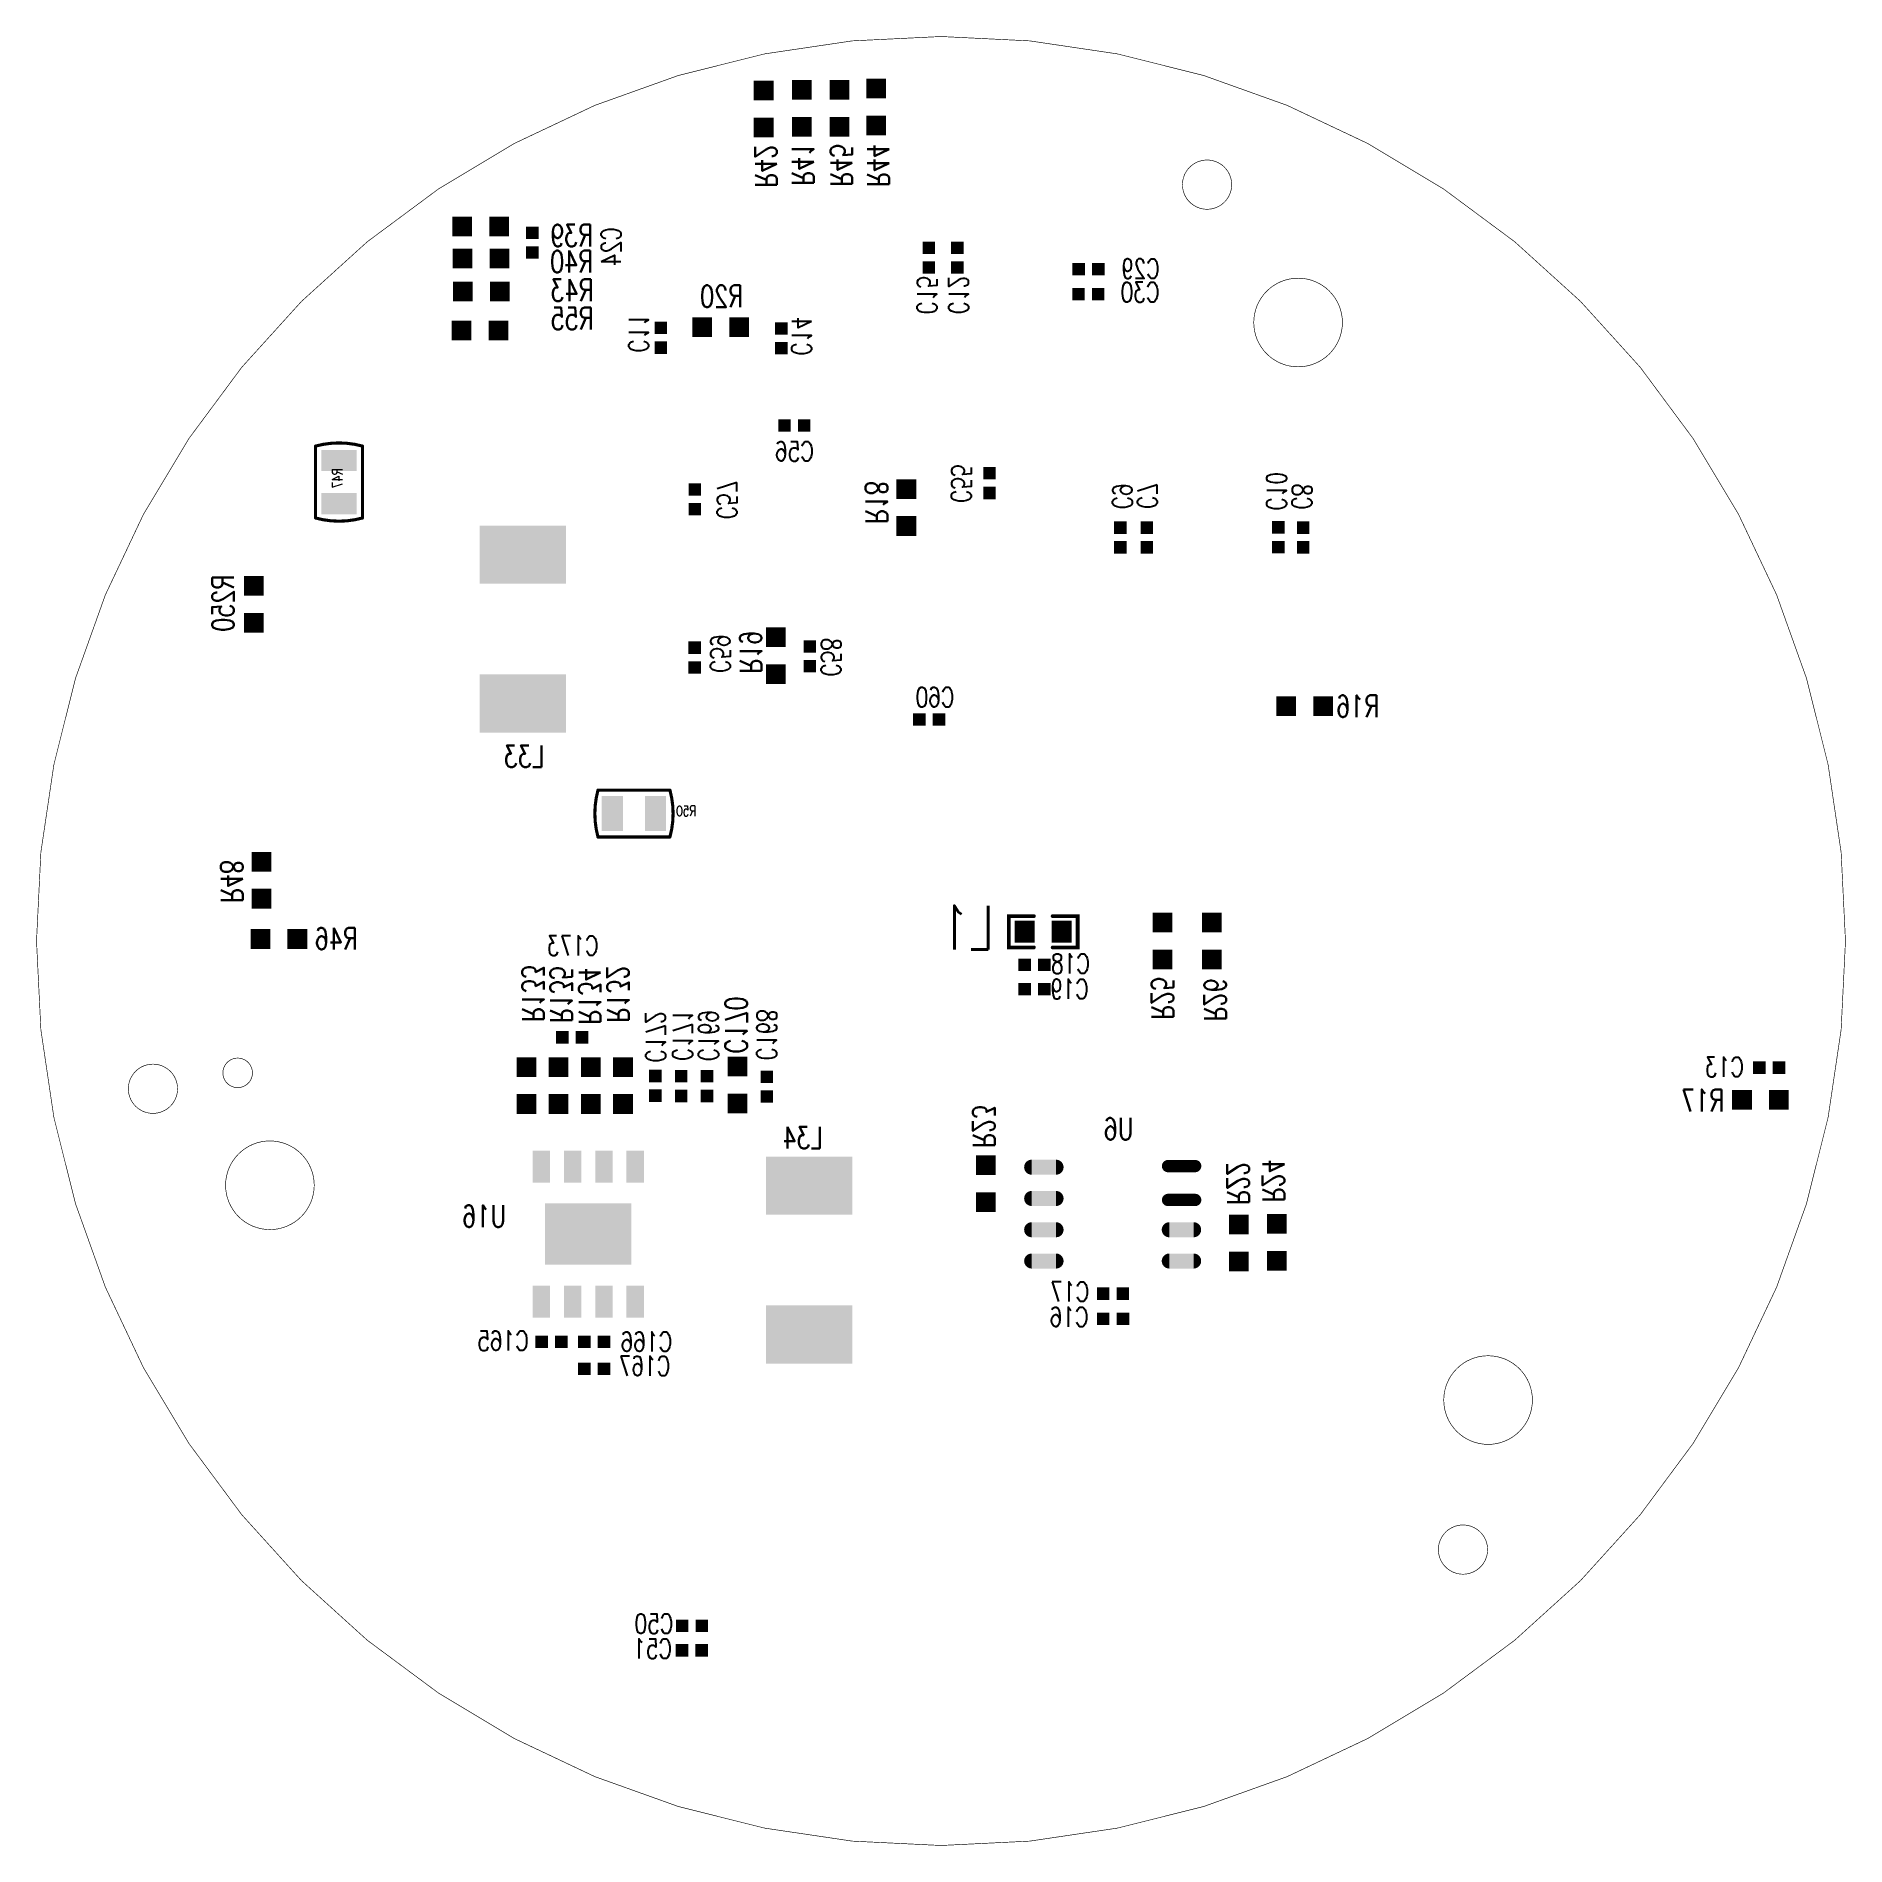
# Model space of a CAD drawing. Extents: x -36.7 to 36.7, y -36.7 to 36.7.
import ezdxf

# ---------------------------------------------------------------- set-up
doc = ezdxf.new("R2010")
doc.units = 0
for name, color, linetype in [('BOARD_CUTOUT_00', 254, 'CONTINUOUS'), ('BOARD_OUTLINE_00', 254, 'CONTINUOUS'), ('DRIL_NPLTE_THRU_02', 16, 'CONTINUOUS'), ('DRIL_PLTE_THRU_02', 16, 'CONTINUOUS'), ('PADS_BOT', 1, 'CONTINUOUS'), ('PADS_INNER', 1, 'CONTINUOUS'), ('PART_BOT_2DLINE_00', 130, 'CONTINUOUS'), ('PART_NAME_02', 130, 'CONTINUOUS'), ('PART_NAME_29', 146, 'CONTINUOUS')]:
    doc.layers.add(name, color=color, linetype=linetype)
doc.styles.add('W0$0762', font='simplex', dxfattribs={"width": 0.75})
doc.styles.add('W0$1016', font='simplex', dxfattribs={"width": 0.75})
doc.styles.add('W0$127', font='simplex', dxfattribs={"width": 0.75})
doc.styles.add('W0$254', font='simplex', dxfattribs={"width": 0.75})

# ---------------------------------------------------------------- blocks, each defined once
blk = doc.blocks.new('BOARD_177')
at = {"layer": 'BOARD_CUTOUT_00', "const_width": 0.0254}
for points in [[(9.804, 30.713, 1), (11.804, 30.713, 1)], [(12.7, 25.115, 1), (16.3, 25.115, 1)], [(-33, -6, 1), (-31, -6, 1)], [(-29.16, -5.355, 1), (-27.96, -5.355, 1)], [(-29.051, -9.919, 1), (-25.451, -9.919, 1)], [(20.415, -18.641, 1), (24.015, -18.641, 1)], [(20.196, -24.713, 1), (22.196, -24.713, 1)]]:
    blk.add_lwpolyline(points, format="xyb", close=True, dxfattribs=at)
at = {"layer": 'BOARD_OUTLINE_00', "const_width": 0.0254}
blk.add_lwpolyline([(36.728, 0, 1), (-36.728, 0, 1)], format="xyb", close=True, dxfattribs=at)
blk = doc.blocks.new('DRIL_HOLE_0')
blk.add_lwpolyline([(0, 0, 1), (0, 0, 1)], format="xyb", close=True)
blk = doc.blocks.new('PAD_1')
blk.add_lwpolyline([(0, 0, 1), (0, 0, 1)], format="xyb", close=True)
blk = doc.blocks.new('PAD_2')
at = {"const_width": 0.8}
blk.add_lwpolyline([(-0.4, 0), (0.4, 0)], dxfattribs=at)
blk = doc.blocks.new('STK_BOT_7')
at = {"layer": 'DRIL_PLTE_THRU_02'}
blk.add_blockref('DRIL_HOLE_0', (0, 0), dxfattribs=at)
at = {"layer": 'PADS_BOT'}
blk.add_blockref('PAD_2', (0, 0), dxfattribs=at)
at = {"layer": 'PADS_INNER'}
blk.add_blockref('PAD_1', (0, 0), dxfattribs=at)
blk = doc.blocks.new('SYM_BOT_17')
for p in [(-0.75, 0), (0.75, 0)]:
    blk.add_blockref('STK_BOT_7', p)
blk = doc.blocks.new('PART_BOT_0')
blk.add_blockref('SYM_BOT_17', (0, 0))
at = {"layer": 'PART_NAME_02', "style": 'W0$127', "width": 0.75}
blk.add_text('R39', height=0.889, dxfattribs=at).set_placement((-4.56, -0.807))
blk = doc.blocks.new('PAD_3')
at = {"const_width": 0.508}
blk.add_lwpolyline([(-0.254, 0), (0.254, 0)], dxfattribs=at)
blk = doc.blocks.new('STK_BOT_6')
at = {"layer": 'DRIL_PLTE_THRU_02'}
blk.add_blockref('DRIL_HOLE_0', (0, 0), dxfattribs=at)
at = {"layer": 'PADS_BOT'}
blk.add_blockref('PAD_3', (0, 0), dxfattribs=at)
at = {"layer": 'PADS_INNER'}
blk.add_blockref('PAD_1', (0, 0), dxfattribs=at)
blk = doc.blocks.new('SYM_BOT_2')
for p in [(-0.4, 0), (0.4, 0)]:
    blk.add_blockref('STK_BOT_6', p)
blk = doc.blocks.new('PART_BOT_1')
blk.add_blockref('SYM_BOT_2', (0, 0))
at = {"layer": 'PART_NAME_02', "style": 'W0$1016', "width": 0.75}
blk.add_text('C24', height=0.8001, dxfattribs=at).set_placement((-0.619, -3.602))
blk = doc.blocks.new('PART_BOT_2')
blk.add_blockref('SYM_BOT_17', (0, 0))
at = {"layer": 'PART_NAME_02', "style": 'W0$127', "width": 0.75}
blk.add_text('R43', height=0.889, dxfattribs=at).set_placement((-4.56, -0.39))
blk = doc.blocks.new('PART_BOT_3')
blk.add_blockref('SYM_BOT_17', (0, 0))
at = {"layer": 'PART_NAME_02', "style": 'W0$127', "width": 0.75}
blk.add_text('R40', height=0.889, dxfattribs=at).set_placement((-4.549, -0.567))
blk = doc.blocks.new('PART_BOT_4')
blk.add_blockref('SYM_BOT_17', (0, 0))
at = {"layer": 'PART_NAME_02', "style": 'W0$127', "width": 0.75}
blk.add_text('R55', height=0.889, dxfattribs=at).set_placement((-4.608, 0.043))
blk = doc.blocks.new('PART_BOT_5')
blk.add_blockref('SYM_BOT_2', (0, 0))
at = {"layer": 'PART_NAME_02', "style": 'W0$1016', "width": 0.75}
blk.add_text('C10', height=0.8001, rotation=180, dxfattribs=at).set_placement((-1.081, 0.473))
blk = doc.blocks.new('PART_BOT_6')
blk.add_blockref('SYM_BOT_2', (0, 0))
at = {"layer": 'PART_NAME_02', "style": 'W0$1016', "width": 0.75}
blk.add_text('C11', height=0.8001, dxfattribs=at).set_placement((-0.607, -1.302))
blk = doc.blocks.new('PART_BOT_7')
blk.add_blockref('SYM_BOT_2', (0, 0))
at = {"layer": 'PART_NAME_02', "style": 'W0$1016', "width": 0.75}
blk.add_text('C12', height=0.8001, rotation=180, dxfattribs=at).set_placement((2.306, 0.344))
blk = doc.blocks.new('PART_BOT_8')
blk.add_blockref('SYM_BOT_2', (0, 0))
at = {"layer": 'PART_NAME_02', "style": 'W0$1016', "width": 0.75}
blk.add_text('C13', height=0.8001, dxfattribs=at).set_placement((1.029, -0.366))
blk = doc.blocks.new('PART_BOT_9')
blk.add_blockref('SYM_BOT_2', (0, 0))
at = {"layer": 'PART_NAME_02', "style": 'W0$1016', "width": 0.75}
blk.add_text('C14', height=0.8001, dxfattribs=at).set_placement((-0.701, 0.42))
blk = doc.blocks.new('PART_BOT_10')
blk.add_blockref('SYM_BOT_2', (0, 0))
at = {"layer": 'PART_NAME_02', "style": 'W0$1016', "width": 0.75}
blk.add_text('C15', height=0.8001, rotation=180, dxfattribs=at).set_placement((2.31, 0.477))
blk = doc.blocks.new('PART_BOT_15')
blk.add_blockref('SYM_BOT_2', (0, 0))
at = {"layer": 'PART_NAME_02', "style": 'W0$1016', "width": 0.75}
blk.add_text('C16', height=0.8001, dxfattribs=at).set_placement((1.002, -0.323))
blk = doc.blocks.new('PART_BOT_20')
blk.add_blockref('SYM_BOT_2', (0, 0))
at = {"layer": 'PART_NAME_02', "style": 'W0$1016', "width": 0.75}
blk.add_text('C165', height=0.8001, dxfattribs=at).set_placement((0.933, -0.355))
blk = doc.blocks.new('PART_BOT_21')
blk.add_blockref('SYM_BOT_2', (0, 0))
at = {"layer": 'PART_NAME_02', "style": 'W0$1016', "width": 0.75}
blk.add_text('C166', height=0.8001, dxfattribs=at).set_placement((-3.163, -0.395))
blk = doc.blocks.new('PART_BOT_22')
blk.add_blockref('SYM_BOT_2', (0, 0))
at = {"layer": 'PART_NAME_02', "style": 'W0$1016', "width": 0.75}
blk.add_text('C167', height=0.8001, dxfattribs=at).set_placement((-3.083, -0.281))
blk = doc.blocks.new('PART_BOT_23')
blk.add_blockref('SYM_BOT_2', (0, 0))
at = {"layer": 'PART_NAME_02', "style": 'W0$1016', "width": 0.75}
blk.add_text('C168', height=0.8001, dxfattribs=at).set_placement((1.062, -0.406))
blk = doc.blocks.new('PART_BOT_24')
blk.add_blockref('SYM_BOT_2', (0, 0))
at = {"layer": 'PART_NAME_02', "style": 'W0$1016', "width": 0.75}
blk.add_text('C169', height=0.8001, dxfattribs=at).set_placement((1.002, -0.336))
blk = doc.blocks.new('PART_BOT_25')
blk.add_blockref('SYM_BOT_2', (0, 0))
at = {"layer": 'PART_NAME_02', "style": 'W0$1016', "width": 0.75}
blk.add_text('C17', height=0.8001, dxfattribs=at).set_placement((0.971576, -0.317008))
blk = doc.blocks.new('SYM_BOT_3')
for p in [(-0.75, 0), (0.75, 0)]:
    blk.add_blockref('STK_BOT_7', p)
blk = doc.blocks.new('PART_BOT_26')
blk.add_blockref('SYM_BOT_3', (0, 0))
at = {"layer": 'PART_NAME_02', "style": 'W0$127', "width": 0.75}
blk.add_text('C170', height=0.889, dxfattribs=at).set_placement((1.28, -0.498))
blk = doc.blocks.new('PART_BOT_27')
blk.add_blockref('SYM_BOT_2', (0, 0))
at = {"layer": 'PART_NAME_02', "style": 'W0$1016', "width": 0.75}
blk.add_text('C171', height=0.8001, dxfattribs=at).set_placement((1.014, -0.346))
blk = doc.blocks.new('PART_BOT_28')
blk.add_blockref('SYM_BOT_2', (0, 0))
at = {"layer": 'PART_NAME_02', "style": 'W0$1016', "width": 0.75}
blk.add_text('C172', height=0.8001, dxfattribs=at).set_placement((0.945, -0.38))
blk = doc.blocks.new('PART_BOT_29')
blk.add_blockref('SYM_BOT_2', (0, 0))
at = {"layer": 'PART_NAME_02', "style": 'W0$1016', "width": 0.75}
blk.add_text('C173', height=0.8001, dxfattribs=at).set_placement((-1.067, 3.326))
blk = doc.blocks.new('PART_BOT_30')
blk.add_blockref('SYM_BOT_2', (0, 0))
at = {"layer": 'PART_NAME_02', "style": 'W0$1016', "width": 0.75}
blk.add_text('C18', height=0.8001, rotation=180, dxfattribs=at).set_placement((2.24, 0.353))
blk = doc.blocks.new('PART_BOT_31')
blk.add_blockref('SYM_BOT_2', (0, 0))
at = {"layer": 'PART_NAME_02', "style": 'W0$1016', "width": 0.75}
blk.add_text('C19', height=0.8001, rotation=180, dxfattribs=at).set_placement((2.192, 0.398))
blk = doc.blocks.new('PART_BOT_36')
blk.add_blockref('SYM_BOT_2', (0, 0))
at = {"layer": 'PART_NAME_02', "style": 'W0$1016', "width": 0.75}
blk.add_text('C29', height=0.8001, dxfattribs=at).set_placement((-2.886, -0.38))
blk = doc.blocks.new('PART_BOT_37')
blk.add_blockref('SYM_BOT_2', (0, 0))
at = {"layer": 'PART_NAME_02', "style": 'W0$1016', "width": 0.75}
blk.add_text('C30', height=0.8001, dxfattribs=at).set_placement((-2.877, -0.319))
blk = doc.blocks.new('PART_BOT_44')
blk.add_blockref('SYM_BOT_2', (0, 0))
at = {"layer": 'PART_NAME_02', "style": 'W0$1016', "width": 0.75}
blk.add_text('C50', height=0.8001, dxfattribs=at).set_placement((0.764, -0.312))
blk = doc.blocks.new('PART_BOT_45')
blk.add_blockref('SYM_BOT_2', (0, 0))
at = {"layer": 'PART_NAME_02', "style": 'W0$1016', "width": 0.75}
blk.add_text('C51', height=0.8001, dxfattribs=at).set_placement((0.815, -0.337))
blk = doc.blocks.new('PART_BOT_46')
blk.add_blockref('SYM_BOT_2', (0, 0))
at = {"layer": 'PART_NAME_02', "style": 'W0$1016', "width": 0.75}
blk.add_text('C55', height=0.8001, rotation=180, dxfattribs=at).set_placement((0.807, 1.552))
blk = doc.blocks.new('PART_BOT_47')
blk.add_blockref('SYM_BOT_2', (0, 0))
at = {"layer": 'PART_NAME_02', "style": 'W0$1016', "width": 0.75}
blk.add_text('C56', height=0.8001, rotation=180, dxfattribs=at).set_placement((0.787, 1.446))
blk = doc.blocks.new('PART_BOT_48')
blk.add_blockref('SYM_BOT_2', (0, 0))
at = {"layer": 'PART_NAME_02', "style": 'W0$1016', "width": 0.75}
blk.add_text('C57', height=0.8001, dxfattribs=at).set_placement((-0.808, 0.906))
blk = doc.blocks.new('PART_BOT_49')
blk.add_blockref('SYM_BOT_2', (0, 0))
at = {"layer": 'PART_NAME_02', "style": 'W0$1016', "width": 0.75}
blk.add_text('C58', height=0.8001, dxfattribs=at).set_placement((-0.823, 0.458))
blk = doc.blocks.new('PART_BOT_50')
blk.add_blockref('SYM_BOT_2', (0, 0))
at = {"layer": 'PART_NAME_02', "style": 'W0$1016', "width": 0.75}
blk.add_text('C59', height=0.8001, dxfattribs=at).set_placement((-0.628, 0.64))
blk = doc.blocks.new('PART_BOT_51')
blk.add_blockref('SYM_BOT_2', (0, 0))
at = {"layer": 'PART_NAME_02', "style": 'W0$1016', "width": 0.75}
blk.add_text('C60', height=0.8001, dxfattribs=at).set_placement((-1.016, 0.508))
blk = doc.blocks.new('PART_BOT_52')
blk.add_blockref('SYM_BOT_2', (0, 0))
at = {"layer": 'PART_NAME_02', "style": 'W0$1016', "width": 0.75}
blk.add_text('C7', height=0.8001, rotation=180, dxfattribs=at).set_placement((-1.161, 0.376))
blk = doc.blocks.new('PART_BOT_53')
blk.add_blockref('SYM_BOT_2', (0, 0))
at = {"layer": 'PART_NAME_02', "style": 'W0$1016', "width": 0.75}
blk.add_text('C8', height=0.8001, rotation=180, dxfattribs=at).set_placement((-1.131, 0.45))
blk = doc.blocks.new('PART_BOT_54')
blk.add_blockref('SYM_BOT_2', (0, 0))
at = {"layer": 'PART_NAME_02', "style": 'W0$1016', "width": 0.75}
blk.add_text('C9', height=0.8001, rotation=180, dxfattribs=at).set_placement((-1.144, 0.316))
blk = doc.blocks.new('SMOOTH_0$1524')
at = {"const_width": 0.0762}
blk.add_lwpolyline([(-0.0381, 0, 1), (0.0381, 0, 1)], format="xyb", close=True, dxfattribs=at)
blk = doc.blocks.new('PART_BODY_BOT_187')
at = {"layer": 'PART_BOT_2DLINE_00', "const_width": 0.152}
for points in [[(-0.381, 0.635), (-1.397, 0.635), (-1.397, -0.635), (-0.381, -0.635)], [(0.381, -0.635), (1.397, -0.635), (1.397, 0.635), (0.381, 0.635)]]:
    blk.add_lwpolyline(points, dxfattribs=at)
at = {"layer": 'PART_BOT_2DLINE_00'}
for p in [(-1.397, 0.635), (-0.381, 0.635), (0.381, 0.635), (1.397, 0.635), (-1.397, -0.635), (-0.381, -0.635), (0.381, -0.635), (1.397, -0.635)]:
    blk.add_blockref('SMOOTH_0$1524', p, dxfattribs=at)
blk = doc.blocks.new('PAD_4')
at = {"const_width": 0.8128}
blk.add_lwpolyline([(-0.4445, 0), (0.4445, 0)], dxfattribs=at)
blk = doc.blocks.new('STK_BOT_18')
at = {"layer": 'DRIL_PLTE_THRU_02'}
blk.add_blockref('DRIL_HOLE_0', (0, 0), dxfattribs=at)
at = {"layer": 'PADS_BOT', "rotation": 90}
blk.add_blockref('PAD_4', (0, 0), dxfattribs=at)
at = {"layer": 'PADS_INNER'}
blk.add_blockref('PAD_1', (0, 0), dxfattribs=at)
blk = doc.blocks.new('SYM_BOT_11')
for name, p in [('STK_BOT_18', (-0.750062, 0)), ('STK_BOT_18', (0.750062, 0)), ('PART_BODY_BOT_187', (0, 0))]:
    blk.add_blockref(name, p)
blk = doc.blocks.new('PART_BOT_68')
blk.add_blockref('SYM_BOT_11', (0, 0))
at = {"layer": 'PART_NAME_02', "style": 'W0$254', "width": 0.75}
blk.add_text('L1', height=1.778, dxfattribs=at).set_placement((2.00814, -0.722028))
blk = doc.blocks.new('PAD_6')
at = {"const_width": 2.3622}
blk.add_lwpolyline([(-1.7526, 0), (1.7526, 0)], dxfattribs=at)
blk = doc.blocks.new('STK_BOT_19')
at = {"layer": 'DRIL_PLTE_THRU_02'}
blk.add_blockref('DRIL_HOLE_0', (0, 0), dxfattribs=at)
at = {"layer": 'PADS_BOT'}
blk.add_blockref('PAD_6', (0, 0), dxfattribs=at)
at = {"layer": 'PADS_INNER'}
blk.add_blockref('PAD_1', (0, 0), dxfattribs=at)
blk = doc.blocks.new('SYM_BOT_13')
for p in [(0, 3.0226), (0, -3.0226)]:
    blk.add_blockref('STK_BOT_19', p)
blk = doc.blocks.new('PART_BOT_69')
blk.add_blockref('SYM_BOT_13', (0, 0))
at = {"layer": 'PART_NAME_29', "style": 'W0$127', "width": 0.75}
blk.add_text('L33', height=0.889, dxfattribs=at).set_placement((-0.87, -5.614))
blk = doc.blocks.new('PART_BOT_70')
blk.add_blockref('SYM_BOT_13', (0, 0))
at = {"layer": 'PART_NAME_29', "style": 'W0$127', "width": 0.75}
blk.add_text('L34', height=0.889, dxfattribs=at).set_placement((-0.557, 4.527))
blk = doc.blocks.new('PART_BOT_83')
blk.add_blockref('SYM_BOT_17', (0, 0))
at = {"layer": 'PART_NAME_02', "style": 'W0$127', "width": 0.75}
blk.add_text('R132', height=0.889, rotation=180, dxfattribs=at).set_placement((-2.557, 0.65))
blk = doc.blocks.new('PART_BOT_84')
blk.add_blockref('SYM_BOT_17', (0, 0))
at = {"layer": 'PART_NAME_02', "style": 'W0$127', "width": 0.75}
blk.add_text('R133', height=0.889, rotation=180, dxfattribs=at).set_placement((-2.58, 0.176))
blk = doc.blocks.new('PART_BOT_85')
blk.add_blockref('SYM_BOT_17', (0, 0))
at = {"layer": 'PART_NAME_02', "style": 'W0$127', "width": 0.75}
blk.add_text('R134', height=0.889, dxfattribs=at).set_placement((2.472, -0.49))
blk = doc.blocks.new('PART_BOT_86')
blk.add_blockref('SYM_BOT_17', (0, 0))
at = {"layer": 'PART_NAME_02', "style": 'W0$127', "width": 0.75}
blk.add_text('R135', height=0.889, dxfattribs=at).set_placement((2.534, -0.341))
blk = doc.blocks.new('PART_BOT_89')
blk.add_blockref('SYM_BOT_17', (0, 0))
at = {"layer": 'PART_NAME_02', "style": 'W0$127', "width": 0.75}
blk.add_text('R16', height=0.889, rotation=180, dxfattribs=at).set_placement((3.022, 0.443))
blk = doc.blocks.new('PART_BOT_90')
blk.add_blockref('SYM_BOT_17', (0, 0))
at = {"layer": 'PART_NAME_02', "style": 'W0$127', "width": 0.75}
blk.add_text('R17', height=0.889, dxfattribs=at).set_placement((1.472, -0.472))
blk = doc.blocks.new('PART_BOT_91')
blk.add_blockref('SYM_BOT_17', (0, 0))
at = {"layer": 'PART_NAME_02', "style": 'W0$127', "width": 0.75}
blk.add_text('R18', height=0.889, rotation=180, dxfattribs=at).set_placement((0.667, 1.657))
blk = doc.blocks.new('PART_BOT_92')
blk.add_blockref('SYM_BOT_17', (0, 0))
at = {"layer": 'PART_NAME_02', "style": 'W0$127', "width": 0.75}
blk.add_text('R19', height=0.889, rotation=180, dxfattribs=at).set_placement((0.727, 1.47))
blk = doc.blocks.new('PART_BOT_93')
blk.add_blockref('SYM_BOT_17', (0, 0))
at = {"layer": 'PART_NAME_02', "style": 'W0$127', "width": 0.75}
blk.add_text('R20', height=0.889, dxfattribs=at).set_placement((-0.911, 0.814))
blk = doc.blocks.new('PART_BOT_94')
blk.add_blockref('SYM_BOT_17', (0, 0))
at = {"layer": 'PART_NAME_02', "style": 'W0$127', "width": 0.75}
blk.add_text('R22', height=0.889, dxfattribs=at).set_placement((1.547, -0.47))
blk = doc.blocks.new('PART_BOT_95')
blk.add_blockref('SYM_BOT_17', (0, 0))
at = {"layer": 'PART_NAME_02', "style": 'W0$127', "width": 0.75}
blk.add_text('R23', height=0.889, rotation=180, dxfattribs=at).set_placement((-1.450898, 0.525716))
blk = doc.blocks.new('PART_BOT_96')
blk.add_blockref('SYM_BOT_17', (0, 0))
at = {"layer": 'PART_NAME_02', "style": 'W0$127', "width": 0.75}
blk.add_text('R24', height=0.889, rotation=180, dxfattribs=at).set_placement((-1.623, 0.577))
blk = doc.blocks.new('PART_BOT_97')
blk.add_blockref('SYM_BOT_17', (0, 0))
at = {"layer": 'PART_NAME_02', "style": 'W0$127', "width": 0.75}
blk.add_text('R25', height=0.889, dxfattribs=at).set_placement((-3.2, -0.45))
blk = doc.blocks.new('PART_BOT_98')
blk.add_blockref('SYM_BOT_17', (0, 0))
at = {"layer": 'PART_NAME_02', "style": 'W0$127', "width": 0.75}
blk.add_text('R250', height=0.889, dxfattribs=at).set_placement((-1.2, 0.8))
blk = doc.blocks.new('PART_BOT_99')
blk.add_blockref('SYM_BOT_17', (0, 0))
at = {"layer": 'PART_NAME_02', "style": 'W0$127', "width": 0.75}
blk.add_text('R26', height=0.889, dxfattribs=at).set_placement((-3.266, -0.312))
blk = doc.blocks.new('PART_BOT_100')
blk.add_blockref('SYM_BOT_17', (0, 0))
at = {"layer": 'PART_NAME_02', "style": 'W0$127', "width": 0.75}
blk.add_text('R41', height=0.889, rotation=180, dxfattribs=at).set_placement((3.145, 0.404))
blk = doc.blocks.new('PART_BOT_101')
blk.add_blockref('SYM_BOT_17', (0, 0))
at = {"layer": 'PART_NAME_02', "style": 'W0$127', "width": 0.75}
blk.add_text('R42', height=0.889, rotation=180, dxfattribs=at).set_placement((3.2, 0.352))
blk = doc.blocks.new('PART_BOT_102')
blk.add_blockref('SYM_BOT_17', (0, 0))
at = {"layer": 'PART_NAME_02', "style": 'W0$127', "width": 0.75}
blk.add_text('R44', height=0.889, rotation=180, dxfattribs=at).set_placement((3.249546, 0.362216))
blk = doc.blocks.new('PART_BOT_103')
blk.add_blockref('SYM_BOT_17', (0, 0))
at = {"layer": 'PART_NAME_02', "style": 'W0$127', "width": 0.75}
blk.add_text('R45', height=0.889, rotation=180, dxfattribs=at).set_placement((3.187, 0.378))
blk = doc.blocks.new('PART_BOT_104')
blk.add_blockref('SYM_BOT_17', (0, 0))
at = {"layer": 'PART_NAME_02', "style": 'W0$127', "width": 0.75}
blk.add_text('R46', height=0.889, rotation=180, dxfattribs=at).set_placement((3.206, 0.433))
blk = doc.blocks.new('SMOOTH_0$127')
at = {"const_width": 0.0635}
blk.add_lwpolyline([(-0.03175, 0, 1), (0.03175, 0, 1)], format="xyb", close=True, dxfattribs=at)
blk = doc.blocks.new('PART_BODY_BOT_199')
at = {"layer": 'PART_BOT_2DLINE_00', "const_width": 0.127}
blk.add_lwpolyline([(-1.4605, 0.9525), (1.4605, 0.9525, -0.1356496), (1.4605, -0.9525), (-1.4605, -0.9525, -0.1334285)], format="xyb", close=True, dxfattribs=at)
at = {"layer": 'PART_BOT_2DLINE_00'}
for p in [(-1.4605, 0.9525), (1.4605, 0.9525), (-1.4605, -0.9525), (1.4605, -0.9525)]:
    blk.add_blockref('SMOOTH_0$127', p, dxfattribs=at)
blk = doc.blocks.new('PAD_7')
at = {"const_width": 0.8636}
blk.add_lwpolyline([(-0.7112, 0), (0.7112, 0)], dxfattribs=at)
blk = doc.blocks.new('STK_BOT_27')
at = {"layer": 'DRIL_NPLTE_THRU_02'}
blk.add_blockref('DRIL_HOLE_0', (0, 0), dxfattribs=at)
at = {"layer": 'PADS_BOT', "rotation": 90}
blk.add_blockref('PAD_7', (0, 0), dxfattribs=at)
at = {"layer": 'PADS_INNER'}
blk.add_blockref('PAD_1', (0, 0), dxfattribs=at)
blk = doc.blocks.new('SYM_BOT_23')
for name, p in [('PART_BODY_BOT_199', (0, 0)), ('STK_BOT_27', (-0.875, 0)), ('STK_BOT_27', (0.875, 0))]:
    blk.add_blockref(name, p)
blk = doc.blocks.new('PART_BOT_105')
blk.add_blockref('SYM_BOT_23', (0, 0))
at = {"layer": 'PART_NAME_02', "style": 'W0$0762', "width": 0.75}
blk.add_text('R47', height=0.40894, dxfattribs=at).set_placement((-0.555856, -0.135096))
blk = doc.blocks.new('PART_BOT_106')
blk.add_blockref('SYM_BOT_17', (0, 0))
at = {"layer": 'PART_NAME_02', "style": 'W0$127', "width": 0.75}
blk.add_text('R48', height=0.889, dxfattribs=at).set_placement((-0.92, -1.658))
blk = doc.blocks.new('PART_BOT_107')
blk.add_blockref('SYM_BOT_23', (0, 0))
at = {"layer": 'PART_NAME_02', "style": 'W0$0762', "width": 0.75}
blk.add_text('R50', height=0.4089, rotation=180, dxfattribs=at).set_placement((2.519, 0.1))
blk = doc.blocks.new('PAD_9')
at = {"const_width": 0.7112}
blk.add_lwpolyline([(-0.6477, 0), (0.6477, 0)], dxfattribs=at)
blk = doc.blocks.new('STK_BOT_30')
at = {"layer": 'DRIL_PLTE_THRU_02'}
blk.add_blockref('DRIL_HOLE_0', (0, 0), dxfattribs=at)
at = {"layer": 'PADS_BOT', "rotation": 90}
blk.add_blockref('PAD_9', (0, 0), dxfattribs=at)
at = {"layer": 'PADS_INNER'}
blk.add_blockref('PAD_1', (0, 0), dxfattribs=at)
blk = doc.blocks.new('PAD_11')
at = {"const_width": 2.4892}
blk.add_lwpolyline([(-1.7526, 0), (1.7526, 0)], dxfattribs=at)
blk = doc.blocks.new('STK_BOT_31')
at = {"layer": 'DRIL_PLTE_THRU_02'}
blk.add_blockref('DRIL_HOLE_0', (0, 0), dxfattribs=at)
at = {"layer": 'PADS_BOT'}
blk.add_blockref('PAD_11', (0, 0), dxfattribs=at)
at = {"layer": 'PADS_INNER'}
blk.add_blockref('PAD_1', (0, 0), dxfattribs=at)
blk = doc.blocks.new('SYM_BOT_26')
for name, p in [('STK_BOT_30', (-1.905, 2.7432)), ('STK_BOT_30', (-0.635, 2.7432)), ('STK_BOT_30', (0.635, 2.7432)), ('STK_BOT_30', (1.905, 2.7432)), ('STK_BOT_31', (0, 0)), ('STK_BOT_30', (-1.905, -2.7432)), ('STK_BOT_30', (-0.635, -2.7432)), ('STK_BOT_30', (0.635, -2.7432)), ('STK_BOT_30', (1.905, -2.7432))]:
    blk.add_blockref(name, p)
blk = doc.blocks.new('PART_BOT_111')
blk.add_blockref('SYM_BOT_26', (0, 0))
at = {"layer": 'PART_NAME_29', "style": 'W0$127', "width": 0.75}
blk.add_text('U16', height=0.889, dxfattribs=at).set_placement((3.342, 0.284))
blk = doc.blocks.new('PAD_12')
at = {"const_width": 0.25}
blk.add_lwpolyline([(-0.55, -0.125), (0.55, -0.125, 1), (0.55, 0.125), (-0.55, 0.125, 1)], format="xyb", close=True, dxfattribs=at)
blk = doc.blocks.new('STK_BOT_35')
at = {"layer": 'DRIL_PLTE_THRU_02'}
blk.add_blockref('DRIL_HOLE_0', (0, 0), dxfattribs=at)
at = {"layer": 'PADS_BOT'}
blk.add_blockref('PAD_12', (0, 0), dxfattribs=at)
at = {"layer": 'PADS_INNER'}
blk.add_blockref('PAD_1', (0, 0), dxfattribs=at)
blk = doc.blocks.new('PAD_13')
at = {"const_width": 0.3048}
blk.add_lwpolyline([(-0.495198, -0.1524), (0.495198, -0.1524, 1), (0.495198, 0.1524), (-0.495198, 0.1524, 1)], format="xyb", close=True, dxfattribs=at)
blk = doc.blocks.new('STK_BOT_36')
at = {"layer": 'DRIL_PLTE_THRU_02'}
blk.add_blockref('DRIL_HOLE_0', (0, 0), dxfattribs=at)
at = {"layer": 'PADS_BOT'}
blk.add_blockref('PAD_13', (0, 0), dxfattribs=at)
at = {"layer": 'PADS_INNER'}
blk.add_blockref('PAD_1', (0, 0), dxfattribs=at)
blk = doc.blocks.new('SYM_BOT_29')
for name, p in [('STK_BOT_35', (0, 0)), ('STK_BOT_36', (5.594, -0.045)), ('STK_BOT_35', (0, -1.375)), ('STK_BOT_36', (5.594, -1.315)), ('STK_BOT_36', (0.006, -2.585)), ('STK_BOT_36', (5.594, -2.585)), ('STK_BOT_36', (0.006, -3.855)), ('STK_BOT_36', (5.594, -3.855))]:
    blk.add_blockref(name, p)
blk = doc.blocks.new('PART_BOT_115')
blk.add_blockref('SYM_BOT_29', (0, 0))
at = {"layer": 'PART_NAME_29', "style": 'W0$127', "width": 0.75}
blk.add_text('U6', height=0.889, dxfattribs=at).set_placement((1.959, 1.065))

msp = doc.modelspace()

# ---------------------------------------------------------------- block references
msp.add_blockref('BOARD_177', (0, 0))
at = {"xscale": -1}
for name, p, rotation in [('PART_BOT_101', (-7.2002, 33.7876), -270), ('PART_BOT_100', (-5.6498, 33.813), -270), ('PART_BOT_103', (-4.1156, 33.813), -270), ('PART_BOT_102', (-2.6292, 33.8638), -270), ('PART_BOT_1', (-16.597, 28.3576), -270), ('PART_BOT_10', (-0.4916, 27.748), -270), ('PART_BOT_7', (0.6598, 27.748), -270), ('PART_BOT_6', (-11.377, 24.4968), -90), ('PART_BOT_9', (-6.4832, 24.4714), -90), ('PART_BOT_47', (-5.9556, 20.9314), -180), ('PART_BOT_105', (-24.4448, 18.637), -270), ('PART_BOT_91', (-1.408, 17.6012), -270), ('PART_BOT_46', (1.972, 18.5946), -270), ('PART_BOT_48', (-9.997, 17.9342), -90), ('PART_BOT_54', (7.2836, 16.3848), -270), ('PART_BOT_52', (8.356, 16.3848), -270), ('PART_BOT_5', (13.6984, 16.3942), -270), ('PART_BOT_53', (14.7032, 16.3848), -270), ('PART_BOT_98', (-27.9094, 13.6708), -270), ('PART_BOT_92', (-6.7034, 11.588), -270), ('PART_BOT_50', (-10.0026, 11.508), -90), ('PART_BOT_49', (-5.3262, 11.5588), -90), ('PART_BOT_89', (14.7706, 9.5306), -180), ('PART_BOT_107', (-12.4682, 5.175), -180), ('PART_BOT_106', (-27.5862, 2.4694), -90), ('PART_BOT_97', (9, 0), -90), ('PART_BOT_99', (11, 0), -90), ('PART_BOT_104', (-26.8872, 0.0818), -180), ('PART_BOT_30', (3.795, -0.9662), -180), ('PART_BOT_84', (-16.836, -5.8684), -270), ('PART_BOT_86', (-15.5264, -5.8684), -90), ('PART_BOT_85', (-14.2188, -5.8684), -90), ('PART_BOT_83', (-12.9122, -5.8684), -270), ('PART_BOT_31', (3.7978, -1.9568), -180), ('PART_BOT_28', (-11.6028, -5.8816), -90), ('PART_BOT_24', (-9.5048, -5.891), -90), ('PART_BOT_26', (-8.2632, -5.8486), -90), ('PART_BOT_23', (-7.0692, -5.9164), -90), ('PART_BOT_27', (-10.55, -5.891), -90), ('PART_BOT_95', (1.8198, -9.8496), -270), ('PART_BOT_94', (12.0936, -12.2626), -90), ('PART_BOT_96', (13.6312, -12.232), -270)]:
    msp.add_blockref(name, p, dxfattribs=dict(at, rotation=rotation))
for name, p in [('PART_BOT_0', (-18.6882, 29.0124)), ('PART_BOT_3', (-18.677, 27.7104)), ('PART_BOT_36', (5.9878, 27.2814)), ('PART_BOT_2', (-18.6688, 26.3708)), ('PART_BOT_93', (-8.9508, 24.923)), ('PART_BOT_37', (5.985, 26.2654)), ('PART_BOT_4', (-18.7186, 24.7894)), ('PART_BOT_69', (-16.9828, 12.6678)), ('PART_BOT_51', (-0.4804, 8.9934)), ('PART_BOT_68', (4.1534, 0.3744)), ('PART_BOT_29', (-14.9784, -3.9126)), ('PART_BOT_8', (33.6262, -5.145)), ('PART_BOT_90', (33.2752, -6.446)), ('PART_BOT_115', (9.7704, -9.1402)), ('PART_BOT_70', (-5.357, -12.9568)), ('PART_BOT_111', (-14.3214, -11.9032)), ('PART_BOT_25', (6.9826, -14.3238)), ('PART_BOT_15', (6.987, -15.3426)), ('PART_BOT_20', (-15.8152, -16.2796)), ('PART_BOT_21', (-14.0852, -16.2796)), ('PART_BOT_22', (-14.0824, -17.3718)), ('PART_BOT_44', (-10.1128, -27.8112)), ('PART_BOT_45', (-10.1156, -28.8018))]:
    msp.add_blockref(name, p, dxfattribs=at)

doc.saveas('drawing.dxf')
